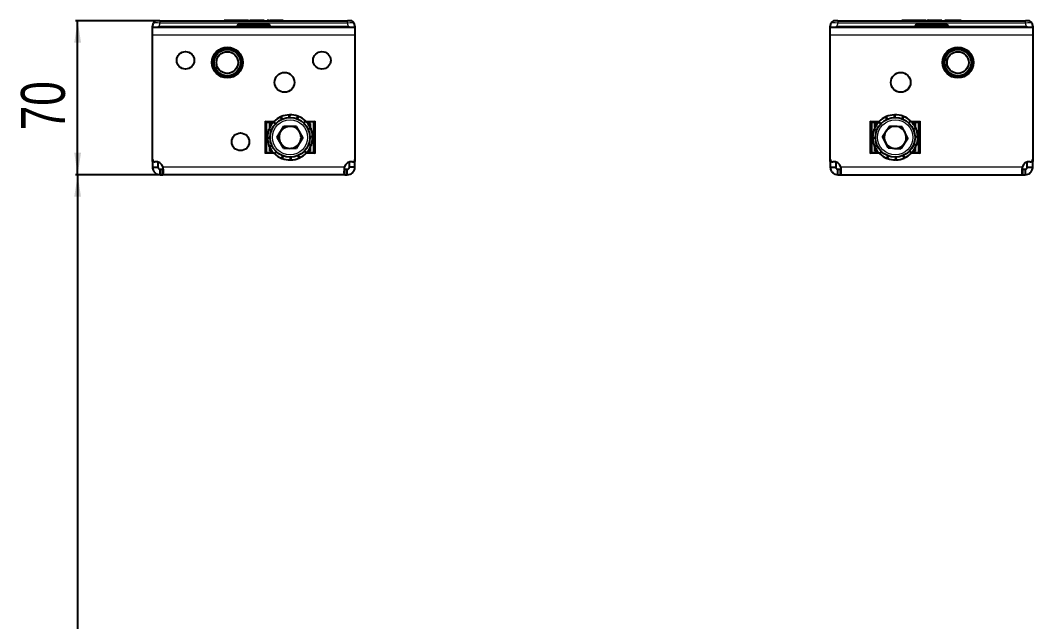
# Model space of a CAD drawing. Header units: millimetres. Extents: x 0 to 2072, y -808 to 616.
# Drawn here: x 3.3 to 463.4, y -125.1 to 148.2 of the extents above; entities that cross this region are included whole.
import ezdxf

# ---------------------------------------------------------------- set-up
doc = ezdxf.new("R2010")
doc.units = ezdxf.units.MM
doc.layers.add('FORMAT', color=7, linetype='Continuous')
doc.styles.add('SLDTEXTSTYLE0', font='TXT', dxfattribs={"width": 0.75})
doc.dimstyles.new('SLDDIMSTYLE0', dxfattribs={"dimtxt": 20, "dimasz": 10, "dimexe": 0, "dimexo": 0.0625, "dimgap": 5, "dimtad": 2, "dimdec": 1, "dimrnd": 1e-09, "dimzin": 12, "dimdsep": 46, "dimtxsty": 'SLDTEXTSTYLE0', "dimsah": 1, "dimcen": 0.09, "dimadec": 0, "dimazin": 3, "dimtfac": 1, "dimtofl": 0, "dimtmove": 0, "dimatfit": 3, "dimfxl": 0, "dimfrac": 2, "dimtolj": 1, "dimtzin": 12, "dimarcsym": 0})

# ---------------------------------------------------------------- blocks, each defined once
blk = doc.blocks.new('_D_5')
at = {"layer": 'FORMAT'}
for p, q in [((65.28, 147.96), (28.38, 147.96)), ((29.38, 77.96), (29.38, 147.96)), ((67.96, 77.96), (28.38, 77.96))]:
    blk.add_line(p, q, dxfattribs=at)
for points in [[(29.38, 147.96), (27.84, 137.96), (30.92, 137.96)], [(29.38, 77.96), (30.92, 87.96), (27.84, 87.96)]]:
    blk.add_solid(points, dxfattribs=at)
at = {"layer": 'FORMAT', "insert": (3.6, 98.18), "char_height": 20, "attachment_point": 1, "rotation": 90, "style": 'SLDTEXTSTYLE0'}
blk.add_mtext('70', dxfattribs=at)
blk = doc.blocks.new('_D_6')
at = {"layer": 'FORMAT'}
for p, q in [((67.96, 77.96), (28.38, 77.96)), ((29.38, 77.96), (29.38, -738.04)), ((67.96, -738.04), (28.38, -738.04))]:
    blk.add_line(p, q, dxfattribs=at)
for points in [[(29.38, 77.96), (27.84, 67.96), (30.92, 67.96)], [(29.38, -738.04), (30.92, -728.04), (27.84, -728.04)]]:
    blk.add_solid(points, dxfattribs=at)
at = {"layer": 'FORMAT', "insert": (3.6, -352.21), "char_height": 20, "attachment_point": 1, "rotation": 90, "style": 'SLDTEXTSTYLE0'}
blk.add_mtext('816', dxfattribs=at)

msp = doc.modelspace()

# ---------------------------------------------------------------- linework, layer by layer
at = {"color": 7, "linetype": 'Continuous', "lineweight": 25}
for p, q in [((66.74, 147.96), (65.29, 147.96)), ((66.74, 147.96), (152.04, 147.96)), ((95.96, 148.16), (95.96, 147.96)), ((101.61, 148.16), (101.67, 148.16)), ((101.67, 148.16), (101.67, 147.96)), ((101.67, 148.16), (102.8, 148.16)), ((102.8, 148.16), (102.8, 147.96)), ((102.8, 148.16), (105.47, 148.16)), ((105.47, 148.16), (105.47, 147.96)), ((105.47, 148.16), (106.96, 148.16)), ((106.96, 148.16), (106.96, 147.96)), ((107.77, 148.19), (107.77, 147.96)), ((111.24, 148.16), (114.07, 148.16)), ((114.07, 148.16), (114.07, 147.96)), ((115.21, 148.16), (115.21, 147.96)), ((115.46, 148.16), (115.46, 147.96)), ((116.7, 148.16), (116.7, 147.96)), ((117.13, 148.16), (122.38, 148.16)), ((122.81, 148.16), (122.81, 147.96)), ((153.48, 147.96), (152.04, 147.96)), ((374.74, 147.96), (373.29, 147.96)), ((374.74, 147.96), (460.04, 147.96)), ((403.96, 148.16), (403.96, 147.96)), ((409.61, 148.16), (409.67, 148.16)), ((409.67, 148.16), (409.67, 147.96)), ((409.67, 148.16), (410.8, 148.16)), ((410.8, 148.16), (410.8, 147.96)), ((410.8, 148.16), (413.47, 148.16)), ((413.47, 148.16), (413.47, 147.96)), ((413.47, 148.16), (414.96, 148.16)), ((414.96, 148.16), (414.96, 147.96)), ((415.77, 148.19), (415.77, 147.96)), ((419.24, 148.16), (422.07, 148.16)), ((422.07, 148.16), (422.07, 147.96)), ((423.21, 148.16), (423.21, 147.96)), ((423.46, 148.16), (423.46, 147.96)), ((424.7, 148.16), (424.7, 147.96)), ((425.13, 148.16), (430.38, 148.16)), ((430.81, 148.16), (430.81, 147.96)), ((461.48, 147.96), (460.04, 147.96)), ((63.39, 145.16), (63.84, 146.85)), ((63.39, 144.96), (63.39, 145.16)), ((63.39, 141.46), (63.39, 144.96)), ((155.39, 144.96), (63.39, 144.96)), ((101.89, 145.16), (66.28, 145.16)), ((101.89, 145.66), (101.89, 145.16)), ((101.89, 144.96), (101.89, 145.16)), ((116.39, 146.16), (102.39, 146.16)), ((116.89, 145.16), (116.89, 145.66)), ((152.49, 145.16), (116.89, 145.16)), ((116.89, 144.96), (116.89, 145.16)), ((154.93, 146.85), (155.39, 145.16)), ((155.39, 145.16), (155.39, 144.96)), ((155.39, 144.96), (155.39, 141.46)), ((371.39, 145.16), (371.84, 146.85)), ((371.39, 144.96), (371.39, 145.16)), ((371.39, 141.46), (371.39, 144.96)), ((463.39, 144.96), (371.39, 144.96)), ((409.89, 145.16), (374.28, 145.16)), ((409.89, 145.66), (409.89, 145.16)), ((409.89, 144.96), (409.89, 145.16)), ((424.39, 146.16), (410.39, 146.16)), ((424.89, 145.16), (424.89, 145.66)), ((460.49, 145.16), (424.89, 145.16)), ((424.89, 144.96), (424.89, 145.16)), ((462.93, 146.85), (463.39, 145.16)), ((463.39, 145.16), (463.39, 144.96)), ((463.39, 144.96), (463.39, 141.46)), ((63.39, 84.86), (63.39, 141.46)), ((155.39, 141.46), (155.39, 84.86)), ((371.39, 84.86), (371.39, 141.46)), ((463.39, 141.46), (463.39, 84.86)), ((114.89, 101.96), (114.54, 102.31)), ((118.4, 101.96), (114.89, 101.96)), ((114.89, 101.96), (114.89, 87.96)), ((115.24, 101.61), (114.89, 101.96)), ((117.8, 101.26), (116.64, 101.26)), ((116.64, 99.38), (116.64, 101.26)), ((119.28, 101.07), (118.36, 101.92)), ((118.54, 102.1), (119.37, 101.17)), ((118.89, 101.71), (118.89, 101.44)), ((122.12, 103.14), (121.6, 104.27)), ((121.83, 104.37), (122.24, 103.19)), ((125.54, 103.95), (125.49, 105.2)), ((125.74, 105.21), (125.66, 103.96)), ((129.01, 103.4), (129.44, 104.57)), ((129.67, 104.49), (129.12, 103.36)), ((132, 101.57), (132.85, 102.48)), ((133.03, 102.31), (132.09, 101.48)), ((136.89, 101.96), (133.37, 101.96)), ((135.14, 101.26), (133.97, 101.26)), ((135.14, 99.38), (135.14, 101.26)), ((137.24, 102.31), (136.89, 101.96)), ((136.89, 101.96), (136.89, 87.96)), ((389.54, 102.31), (389.89, 101.96)), ((389.89, 87.96), (389.89, 101.96)), ((389.89, 101.96), (393.4, 101.96)), ((389.89, 101.96), (390.24, 101.61)), ((391.64, 99.38), (391.64, 101.26)), ((392.8, 101.26), (391.64, 101.26)), ((394.28, 101.08), (393.37, 101.93)), ((393.54, 102.11), (394.37, 101.17)), ((393.89, 101.71), (393.89, 101.45)), ((397.13, 103.14), (396.61, 104.27)), ((396.83, 104.38), (397.24, 103.19)), ((400.54, 103.95), (400.5, 105.2)), ((400.75, 105.21), (400.67, 103.96)), ((404.01, 103.4), (404.44, 104.57)), ((404.68, 104.48), (404.13, 103.36)), ((407, 101.56), (407.85, 102.48)), ((408.03, 102.31), (407.09, 101.48)), ((411.89, 101.96), (408.37, 101.96)), ((410.14, 101.26), (408.97, 101.26)), ((410.14, 99.38), (410.14, 101.26)), ((411.54, 101.61), (411.89, 101.96)), ((411.89, 101.96), (412.24, 102.31)), ((411.89, 87.96), (411.89, 101.96)), ((117.44, 98.08), (116.27, 98.52)), ((116.36, 98.75), (117.49, 98.2)), ((120.11, 95.09), (123.12, 100.03)), ((128.89, 99.89), (123.12, 100.03)), ((131.66, 94.83), (128.89, 99.89)), ((134.06, 98.72), (135.2, 99.25)), ((135.3, 99.02), (134.11, 98.61)), ((392.45, 98.09), (391.27, 98.52)), ((391.36, 98.75), (392.49, 98.2)), ((395.12, 95.3), (398.3, 100.12)), ((404.06, 99.78), (398.3, 100.12)), ((406.65, 94.62), (404.06, 99.78)), ((409.06, 98.72), (410.2, 99.24)), ((410.3, 99.01), (409.12, 98.6)), ((115.64, 94.82), (116.89, 94.74)), ((116.89, 94.61), (115.64, 94.57)), ((122.88, 90.03), (120.11, 95.09)), ((131.66, 94.83), (128.66, 89.9)), ((134.88, 95.31), (136.13, 95.36)), ((136.13, 95.11), (134.88, 95.18)), ((390.64, 94.82), (391.89, 94.74)), ((391.89, 94.62), (390.64, 94.57)), ((397.71, 90.14), (395.12, 95.3)), ((406.65, 94.62), (403.47, 89.8)), ((409.88, 95.3), (411.13, 95.35)), ((411.13, 95.1), (409.88, 95.18)), ((114.89, 87.96), (114.54, 87.61)), ((115.24, 88.31), (114.89, 87.96)), ((114.89, 87.96), (118.4, 87.96)), ((116.47, 90.9), (117.66, 91.31)), ((117.71, 91.2), (116.57, 90.68)), ((116.64, 88.66), (116.64, 90.54)), ((116.64, 88.66), (117.8, 88.66)), ((118.74, 87.61), (119.68, 88.44)), ((119.77, 88.36), (118.92, 87.44)), ((122.88, 90.03), (128.66, 89.9)), ((133.24, 87.82), (132.4, 88.76)), ((132.49, 88.85), (133.41, 88)), ((132.89, 88.21), (132.89, 88.48)), ((136.89, 87.96), (133.37, 87.96)), ((133.97, 88.66), (135.14, 88.66)), ((135.41, 91.17), (134.28, 91.72)), ((134.33, 91.84), (135.5, 91.41)), ((135.14, 88.66), (135.14, 90.54)), ((136.89, 87.96), (136.54, 88.31)), ((137.24, 87.61), (136.89, 87.96)), ((389.54, 87.61), (389.89, 87.96)), ((389.89, 87.96), (390.24, 88.31)), ((393.4, 87.96), (389.89, 87.96)), ((391.47, 90.91), (392.66, 91.32)), ((392.71, 91.2), (391.57, 90.68)), ((391.64, 88.66), (391.64, 90.54)), ((391.64, 88.66), (392.8, 88.66)), ((393.74, 87.61), (394.68, 88.44)), ((394.77, 88.36), (393.92, 87.44)), ((397.71, 90.14), (403.47, 89.8)), ((408.23, 87.81), (407.4, 88.75)), ((407.49, 88.84), (408.4, 87.99)), ((407.89, 88.21), (407.89, 88.47)), ((408.03, 88.24), (408.33, 88.06)), ((408.37, 87.96), (411.89, 87.96)), ((408.97, 88.66), (410.14, 88.66)), ((410.41, 91.17), (409.28, 91.72)), ((409.33, 91.84), (410.5, 91.4)), ((410.14, 88.66), (410.14, 90.54)), ((411.54, 88.31), (411.89, 87.96)), ((411.89, 87.96), (412.24, 87.61)), ((63.39, 83.96), (63.39, 84.86)), ((63.39, 83.96), (63.39, 81.46)), ((65.89, 83.74), (65.89, 81.46)), ((122.1, 85.44), (122.65, 86.56)), ((122.77, 86.52), (122.33, 85.35)), ((126.03, 84.71), (126.11, 85.96)), ((126.23, 85.97), (126.28, 84.72)), ((129.94, 85.55), (129.53, 86.73)), ((129.65, 86.78), (130.17, 85.65)), ((152.89, 81.46), (152.89, 83.74)), ((155.39, 84.86), (155.39, 83.96)), ((155.39, 81.46), (155.39, 83.96)), ((371.39, 83.96), (371.39, 84.86)), ((371.39, 83.96), (371.39, 81.46)), ((373.89, 83.74), (373.89, 81.46)), ((397.09, 85.44), (397.64, 86.57)), ((397.76, 86.52), (397.33, 85.35)), ((401.03, 84.71), (401.1, 85.96)), ((401.23, 85.97), (401.28, 84.72)), ((404.94, 85.55), (404.53, 86.73)), ((404.64, 86.78), (405.17, 85.65)), ((460.89, 81.46), (460.89, 83.74)), ((463.39, 84.86), (463.39, 83.96)), ((463.39, 81.46), (463.39, 83.96)), ((63.39, 81.46), (65.89, 81.46)), ((66.89, 80.46), (67.97, 80.46)), ((66.89, 77.96), (66.89, 80.46)), ((67.97, 77.96), (67.97, 80.46)), ((150.8, 77.96), (150.8, 80.46)), ((150.8, 80.46), (151.89, 80.46)), ((151.89, 77.96), (151.89, 80.46)), ((155.39, 81.46), (152.89, 81.46)), ((371.39, 81.46), (373.89, 81.46)), ((374.89, 80.46), (375.97, 80.46)), ((374.89, 77.96), (374.89, 80.46)), ((375.97, 77.96), (375.97, 80.46)), ((458.8, 80.46), (458.8, 77.96)), ((458.8, 80.46), (459.89, 80.46)), ((459.89, 80.46), (459.89, 77.96)), ((460.89, 81.46), (463.39, 81.46)), ((66.89, 77.96), (67.97, 77.96)), ((150.8, 77.96), (67.97, 77.96)), ((150.8, 77.96), (151.89, 77.96)), ((374.89, 77.96), (375.97, 77.96)), ((375.97, 77.96), (458.8, 77.96)), ((458.8, 77.96), (459.89, 77.96))]:
    msp.add_line(p, q, dxfattribs=at)
at = {"color": 8, "linetype": 'Continuous', "lineweight": 18}
for p, q in [((66.74, 147.96), (66.74, 146.85)), ((98.07, 148.16), (98.07, 147.96)), ((108.88, 148.16), (108.88, 147.96)), ((111.24, 148.16), (111.24, 147.96)), ((117.13, 148.16), (117.13, 147.96)), ((122.38, 148.16), (122.38, 147.96)), ((152.04, 146.85), (152.04, 147.96)), ((374.74, 147.96), (374.74, 146.85)), ((406.07, 148.16), (406.07, 147.96)), ((416.88, 148.16), (416.88, 147.96)), ((419.24, 148.16), (419.24, 147.96)), ((425.13, 148.16), (425.13, 147.96)), ((430.38, 148.16), (430.38, 147.96)), ((460.04, 146.85), (460.04, 147.96)), ((66.74, 146.85), (66.28, 145.16)), ((152.04, 146.85), (66.74, 146.85)), ((102.39, 145.66), (101.89, 145.66)), ((102.39, 145.66), (102.39, 146.16)), ((102.39, 145.66), (102.39, 144.96)), ((116.39, 145.66), (102.39, 145.66)), ((116.39, 145.66), (116.39, 146.16)), ((116.39, 144.96), (116.39, 145.66)), ((116.39, 145.66), (116.89, 145.66)), ((152.49, 145.16), (152.04, 146.85)), ((374.74, 146.85), (374.28, 145.16)), ((460.04, 146.85), (374.74, 146.85)), ((410.39, 145.66), (409.89, 145.66)), ((410.39, 145.66), (410.39, 146.16)), ((410.39, 145.66), (410.39, 144.96)), ((424.39, 145.66), (410.39, 145.66)), ((424.39, 145.66), (424.39, 146.16)), ((424.39, 145.66), (424.89, 145.66)), ((424.39, 144.96), (424.39, 145.66)), ((460.49, 145.16), (460.04, 146.85)), ((155.39, 141.46), (63.39, 141.46)), ((463.39, 141.46), (371.39, 141.46)), ((114.54, 87.61), (114.54, 102.31)), ((114.54, 102.31), (118.74, 102.31)), ((118.09, 101.61), (115.24, 101.61)), ((115.24, 101.61), (115.24, 88.31)), ((132.69, 102.31), (133.03, 102.31)), ((133.03, 102.31), (137.24, 102.31)), ((136.54, 88.31), (136.54, 101.96)), ((137.24, 102.31), (137.24, 87.61)), ((389.54, 87.61), (389.54, 102.31)), ((389.54, 102.31), (393.74, 102.31)), ((393.09, 101.61), (390.24, 101.61)), ((390.24, 101.61), (390.24, 88.31)), ((407.7, 102.31), (412.24, 102.31)), ((411.54, 101.61), (408.69, 101.61)), ((411.54, 88.31), (411.54, 101.61)), ((412.24, 102.31), (412.24, 87.61)), ((118.74, 87.61), (114.54, 87.61)), ((115.24, 88.31), (118.09, 88.31)), ((119.08, 87.61), (118.74, 87.61)), ((137.24, 87.61), (133.03, 87.61)), ((133.69, 88.31), (136.54, 88.31)), ((394.08, 87.61), (389.54, 87.61)), ((390.24, 88.31), (393.09, 88.31)), ((412.24, 87.61), (408.03, 87.61)), ((408.69, 88.31), (411.54, 88.31)), ((63.95, 83.96), (63.39, 83.96)), ((155.39, 83.96), (154.83, 83.96)), ((371.95, 83.96), (371.39, 83.96)), ((463.39, 83.96), (462.83, 83.96)), ((150.55, 81.46), (68.22, 81.46)), ((458.55, 81.46), (376.22, 81.46))]:
    msp.add_line(p, q, dxfattribs=at)
at = {"color": 7, "linetype": 'Continuous', "lineweight": 25}
for centre, radius in [((78.39, 129.96), 4), ((97.39, 128.96), 7), ((97.39, 128.96), 6.5), ((97.39, 128.96), 6), ((97.39, 128.96), 4.93), ((140.39, 129.96), 4), ((429.39, 128.96), 7), ((429.39, 128.96), 6.5), ((429.39, 128.96), 6), ((429.39, 128.96), 4.93), ((123.39, 119.96), 4.5), ((403.39, 119.96), 4.5), ((125.89, 94.96), 9), ((400.89, 94.96), 9), ((103.39, 92.96), 4)]:
    msp.add_circle(centre, radius, dxfattribs=at)
at = {"color": 8, "linetype": 'Continuous', "lineweight": 18}
for centre, radius in [((97.39, 128.96), 6.25), ((429.39, 128.96), 6.25), ((125.89, 94.96), 8), ((400.89, 94.96), 8)]:
    msp.add_circle(centre, radius, dxfattribs=at)
at = {"color": 7, "linetype": 'Continuous', "lineweight": 25}
for centre, radius, start, end in [((65.29, 146.46), 1.5, 90, 165), ((153.48, 146.46), 1.5, 15, 90), ((373.29, 146.46), 1.5, 90, 165), ((461.48, 146.46), 1.5, 15, 90), ((102.39, 145.66), 0.5, 90, 180), ((116.39, 145.66), 0.5, 0, 90), ((410.39, 145.66), 0.5, 90, 180), ((424.39, 145.66), 0.5, 0, 90), ((125.89, 94.96), 10.25, 137.2104, 158.3145), ((125.89, 94.96), 10.25, 114.7104, 135.8145), ((125.89, 94.96), 10.25, 92.2104, 113.3145), ((125.89, 94.96), 10.25, 69.7104, 90.8145), ((125.89, 94.96), 10.25, 47.2104, 68.3145), ((125.89, 94.96), 10.25, 24.7104, 45.8145), ((400.89, 94.96), 10.25, 137.1828, 158.2869), ((400.89, 94.96), 10.25, 114.6828, 135.7869), ((400.89, 94.96), 10.25, 92.1828, 113.2869), ((400.89, 94.96), 10.25, 69.6828, 90.7869), ((400.89, 94.96), 10.25, 47.1828, 68.2869), ((400.89, 94.96), 10.25, 24.6828, 45.7869), ((125.89, 94.96), 10.25, 159.7104, 180.8145), ((125.89, 94.96), 5, 148.6784, 208.6784), ((125.89, 94.96), 5, 88.6784, 148.6784), ((125.89, 94.96), 5, 28.6784, 88.6784), ((125.89, 94.96), 5, 328.6784, 28.6784), ((125.89, 94.96), 10.25, 2.2104, 23.3145), ((400.89, 94.96), 10.25, 159.6828, 180.7869), ((400.89, 94.96), 5, 146.6352, 206.6352), ((400.89, 94.96), 5, 86.6352, 146.6352), ((400.89, 94.96), 5, 26.6352, 86.6352), ((400.89, 94.96), 5, 326.6352, 26.6352), ((400.89, 94.96), 10.25, 2.1828, 23.2869), ((125.89, 94.96), 10.25, 182.2104, 203.3145), ((125.89, 94.96), 5, 208.6784, 268.6784), ((125.89, 94.96), 5, 268.6784, 328.6784), ((125.89, 94.96), 10.25, 339.7104, 0.8145), ((400.89, 94.96), 10.25, 182.1828, 203.2869), ((400.89, 94.96), 5, 206.6352, 266.6352), ((400.89, 94.96), 5, 266.6352, 326.6352), ((400.89, 94.96), 10.25, 339.6828, 0.7869), ((125.89, 94.96), 10.25, 204.7104, 225.8145), ((125.89, 94.96), 10.25, 227.2104, 248.3145), ((125.89, 94.96), 10.25, 294.7104, 315.8145), ((125.89, 94.96), 10.25, 317.2104, 338.3145), ((400.89, 94.96), 10.25, 204.6828, 225.7869), ((400.89, 94.96), 10.25, 227.1828, 248.2869), ((400.89, 94.96), 10.25, 294.6828, 315.7869), ((400.89, 94.96), 10.25, 317.1828, 338.2869), ((64.39, 84.86), 1, 180, 276.3794), ((64.89, 80.39), 3.5, 17.8253, 96.3794), ((125.89, 94.96), 10.25, 249.7104, 270.8145), ((125.89, 94.96), 10.25, 272.2104, 293.3145), ((153.89, 80.39), 3.5, 83.6206, 162.1747), ((154.39, 84.86), 1, 263.6206, 0), ((372.39, 84.86), 1, 180, 276.3794), ((372.89, 80.39), 3.5, 17.8253, 96.3794), ((400.89, 94.96), 10.25, 249.6828, 270.7869), ((400.89, 94.96), 10.25, 272.1828, 293.2869), ((461.89, 80.39), 3.5, 83.6206, 162.1747), ((462.39, 84.86), 1, 263.6206, 0)]:
    msp.add_arc(centre, radius, start, end, dxfattribs=at)
at = {"color": 8, "linetype": 'Continuous', "lineweight": 18}
for centre, major_axis, start_param, end_param in [((66.84, 146.46), (3, -0.38), 1.621093, 3.124852), ((151.93, 146.46), (3, 0.38), 0.016741, 1.520499), ((374.84, 146.46), (3, -0.38), 1.621093, 3.124852), ((459.93, 146.46), (3, 0.38), 0.016741, 1.520499)]:
    msp.add_ellipse(centre, major_axis=major_axis, ratio=0.123038, start_param=start_param, end_param=end_param, dxfattribs=at)
at = {"color": 7, "linetype": 'Continuous', "lineweight": 25}
for centre, major_axis, start_param, end_param in [((63.39, 133.57), (3.1, 11.57), 0.067037, 0.253072), ((155.39, 133.57), (-3.1, 11.57), 6.030113, 6.216148), ((371.39, 133.57), (3.1, 11.57), 0.067037, 0.253072), ((463.39, 133.57), (-3.1, 11.57), 6.030113, 6.216148)]:
    msp.add_ellipse(centre, major_axis=major_axis, ratio=0.250563, start_param=start_param, end_param=end_param, dxfattribs=at)
for points, knots in [([(95.96, 148.16), (96.33, 148.16), (97.02, 148.16), (97.74, 148.16), (98.07, 148.16)], [0, 0, 0, 0, 0.5368, 1, 1, 1, 1]), ([(98.07, 148.16), (98.57, 148.16), (99.51, 148.16), (100.7, 148.16), (101.42, 148.16), (101.6, 148.16), (101.61, 148.16)], [0, 0, 0, 0, 0.3819835, 0.7133523, 0.984017, 1, 1, 1, 1]), ([(107.79, 148.16), (107.78, 148.16), (107.76, 148.16), (107.91, 148.16), (108.28, 148.16), (108.67, 148.16), (108.88, 148.16)], [0, 0, 0, 0, 0.061615, 0.333035, 0.637399, 1, 1, 1, 1]), ([(108.88, 148.16), (109.04, 148.16), (109.4, 148.16), (110.2, 148.16), (110.83, 148.16), (111.24, 148.16)], [0, 0, 0, 0, 0.216742, 0.489643, 1, 1, 1, 1]), ([(115.46, 148.16), (115.52, 148.16), (115.62, 148.16), (115.93, 148.16), (116.21, 148.16), (116.41, 148.16), (116.48, 148.16)], [0, 0, 0, 0, 0.255277, 0.538303, 0.854078, 1, 1, 1, 1]), ([(115.64, 148.16), (115.75, 148.16), (116, 148.16), (116.3, 148.16), (116.48, 148.16), (116.48, 148.16)], [0, 0, 0, 0, 0.466249, 0.997338, 1, 1, 1, 1]), ([(116.7, 148.16), (116.71, 148.16), (116.72, 148.16), (116.84, 148.16), (116.98, 148.16), (117.08, 148.16), (117.13, 148.16)], [0, 0, 0, 0, 0.285248, 0.560563, 0.777151, 1, 1, 1, 1]), ([(122.38, 148.16), (122.44, 148.16), (122.57, 148.16), (122.71, 148.16), (122.8, 148.16), (122.81, 148.16), (122.81, 148.16)], [0, 0, 0, 0, 0.281303, 0.555629, 0.773878, 1, 1, 1, 1]), ([(403.96, 148.16), (404.33, 148.16), (405.02, 148.16), (405.74, 148.16), (406.07, 148.16)], [0, 0, 0, 0, 0.5368, 1, 1, 1, 1]), ([(406.07, 148.16), (406.57, 148.16), (407.51, 148.16), (408.7, 148.16), (409.42, 148.16), (409.6, 148.16), (409.61, 148.16)], [0, 0, 0, 0, 0.381983, 0.713352, 0.984017, 1, 1, 1, 1]), ([(415.79, 148.16), (415.78, 148.16), (415.76, 148.16), (415.91, 148.16), (416.28, 148.16), (416.67, 148.16), (416.88, 148.16)], [0, 0, 0, 0, 0.061615, 0.333035, 0.637399, 1, 1, 1, 1]), ([(416.88, 148.16), (417.04, 148.16), (417.4, 148.16), (418.2, 148.16), (418.83, 148.16), (419.24, 148.16)], [0, 0, 0, 0, 0.216742, 0.489643, 1, 1, 1, 1]), ([(423.46, 148.16), (423.52, 148.16), (423.62, 148.16), (423.93, 148.16), (424.21, 148.16), (424.41, 148.16), (424.48, 148.16)], [0, 0, 0, 0, 0.255277, 0.538303, 0.854078, 1, 1, 1, 1]), ([(423.64, 148.16), (423.75, 148.16), (424, 148.16), (424.3, 148.16), (424.48, 148.16), (424.48, 148.16)], [0, 0, 0, 0, 0.466249, 0.997338, 1, 1, 1, 1]), ([(424.7, 148.16), (424.71, 148.16), (424.72, 148.16), (424.84, 148.16), (424.98, 148.16), (425.08, 148.16), (425.13, 148.16)], [0, 0, 0, 0, 0.285248, 0.560563, 0.777151, 1, 1, 1, 1]), ([(430.38, 148.16), (430.44, 148.16), (430.57, 148.16), (430.71, 148.16), (430.8, 148.16), (430.81, 148.16), (430.81, 148.16)], [0, 0, 0, 0, 0.281303, 0.555629, 0.773878, 1, 1, 1, 1]), ([(118.36, 101.92), (118.39, 101.95), (118.43, 102), (118.49, 102.06), (118.52, 102.09), (118.54, 102.1)], [0, 0, 0, 0, 0.499981, 0.749988, 1, 1, 1, 1]), ([(121.6, 104.27), (121.64, 104.29), (121.7, 104.32), (121.77, 104.35), (121.81, 104.37), (121.83, 104.37)], [0, 0, 0, 0, 0.499981, 0.749988, 1, 1, 1, 1]), ([(125.49, 105.2), (125.53, 105.2), (125.59, 105.21), (125.68, 105.21), (125.72, 105.21), (125.74, 105.21)], [0, 0, 0, 0, 0.499981, 0.749988, 1, 1, 1, 1]), ([(129.44, 104.57), (129.48, 104.56), (129.54, 104.54), (129.62, 104.51), (129.65, 104.49), (129.67, 104.49)], [0, 0, 0, 0, 0.499981, 0.749988, 1, 1, 1, 1]), ([(132.85, 102.48), (132.88, 102.45), (132.92, 102.41), (132.99, 102.35), (133.02, 102.33), (133.03, 102.31)], [0, 0, 0, 0, 0.499981, 0.749988, 1, 1, 1, 1]), ([(393.37, 101.93), (393.4, 101.96), (393.44, 102), (393.5, 102.06), (393.52, 102.09), (393.54, 102.11)], [0, 0, 0, 0, 0.499981, 0.749988, 1, 1, 1, 1]), ([(396.61, 104.27), (396.64, 104.29), (396.7, 104.32), (396.78, 104.35), (396.81, 104.37), (396.83, 104.38)], [0, 0, 0, 0, 0.499981, 0.749988, 1, 1, 1, 1]), ([(400.5, 105.2), (400.54, 105.2), (400.6, 105.21), (400.68, 105.21), (400.72, 105.21), (400.75, 105.21)], [0, 0, 0, 0, 0.499981, 0.749988, 1, 1, 1, 1]), ([(404.44, 104.57), (404.48, 104.56), (404.54, 104.54), (404.62, 104.51), (404.66, 104.49), (404.68, 104.48)], [0, 0, 0, 0, 0.499981, 0.749988, 1, 1, 1, 1]), ([(407.85, 102.48), (407.88, 102.45), (407.93, 102.41), (407.99, 102.35), (408.02, 102.32), (408.03, 102.31)], [0, 0, 0, 0, 0.499981, 0.749988, 1, 1, 1, 1]), ([(116.27, 98.52), (116.29, 98.55), (116.31, 98.61), (116.34, 98.69), (116.35, 98.73), (116.36, 98.75)], [0, 0, 0, 0, 0.499981, 0.749988, 1, 1, 1, 1]), ([(135.2, 99.25), (135.21, 99.21), (135.24, 99.15), (135.27, 99.07), (135.29, 99.04), (135.3, 99.02)], [0, 0, 0, 0, 0.4999808, 0.7499881, 1, 1, 1, 1]), ([(391.27, 98.52), (391.29, 98.56), (391.31, 98.62), (391.34, 98.69), (391.36, 98.73), (391.36, 98.75)], [0, 0, 0, 0, 0.499981, 0.749988, 1, 1, 1, 1]), ([(410.2, 99.24), (410.22, 99.2), (410.24, 99.15), (410.28, 99.07), (410.29, 99.03), (410.3, 99.01)], [0, 0, 0, 0, 0.4999808, 0.7499881, 1, 1, 1, 1]), ([(115.64, 94.57), (115.64, 94.61), (115.64, 94.67), (115.64, 94.75), (115.64, 94.79), (115.64, 94.82)], [0, 0, 0, 0, 0.499981, 0.749988, 1, 1, 1, 1]), ([(136.13, 95.36), (136.13, 95.31), (136.13, 95.25), (136.13, 95.17), (136.13, 95.13), (136.13, 95.11)], [0, 0, 0, 0, 0.499981, 0.749988, 1, 1, 1, 1]), ([(390.64, 94.57), (390.64, 94.61), (390.64, 94.67), (390.64, 94.76), (390.64, 94.8), (390.64, 94.82)], [0, 0, 0, 0, 0.499981, 0.749988, 1, 1, 1, 1]), ([(411.13, 95.35), (411.13, 95.31), (411.13, 95.25), (411.13, 95.16), (411.13, 95.12), (411.13, 95.1)], [0, 0, 0, 0, 0.499981, 0.749988, 1, 1, 1, 1]), ([(116.57, 90.68), (116.56, 90.71), (116.53, 90.77), (116.5, 90.85), (116.48, 90.88), (116.47, 90.9)], [0, 0, 0, 0, 0.499981, 0.749988, 1, 1, 1, 1]), ([(118.92, 87.44), (118.89, 87.47), (118.85, 87.51), (118.79, 87.57), (118.76, 87.6), (118.74, 87.61)], [0, 0, 0, 0, 0.499981, 0.749988, 1, 1, 1, 1]), ([(133.41, 88), (133.38, 87.97), (133.34, 87.92), (133.28, 87.86), (133.25, 87.83), (133.24, 87.82)], [0, 0, 0, 0, 0.4999808, 0.7499881, 1, 1, 1, 1]), ([(135.5, 91.41), (135.49, 91.37), (135.46, 91.31), (135.43, 91.23), (135.42, 91.19), (135.41, 91.17)], [0, 0, 0, 0, 0.499981, 0.749988, 1, 1, 1, 1]), ([(391.57, 90.68), (391.56, 90.72), (391.53, 90.78), (391.5, 90.85), (391.48, 90.89), (391.47, 90.91)], [0, 0, 0, 0, 0.499981, 0.749988, 1, 1, 1, 1]), ([(393.92, 87.44), (393.89, 87.47), (393.84, 87.51), (393.78, 87.57), (393.75, 87.6), (393.74, 87.61)], [0, 0, 0, 0, 0.499981, 0.749988, 1, 1, 1, 1]), ([(408.4, 87.99), (408.38, 87.96), (408.33, 87.92), (408.28, 87.86), (408.25, 87.83), (408.23, 87.81)], [0, 0, 0, 0, 0.499981, 0.749988, 1, 1, 1, 1]), ([(410.5, 91.4), (410.48, 91.36), (410.46, 91.3), (410.43, 91.23), (410.42, 91.19), (410.41, 91.17)], [0, 0, 0, 0, 0.499981, 0.749988, 1, 1, 1, 1]), ([(122.33, 85.35), (122.29, 85.36), (122.23, 85.38), (122.16, 85.41), (122.12, 85.43), (122.1, 85.44)], [0, 0, 0, 0, 0.499981, 0.749988, 1, 1, 1, 1]), ([(126.28, 84.72), (126.24, 84.72), (126.18, 84.71), (126.09, 84.71), (126.05, 84.71), (126.03, 84.71)], [0, 0, 0, 0, 0.499981, 0.749988, 1, 1, 1, 1]), ([(130.17, 85.65), (130.13, 85.63), (130.08, 85.61), (130, 85.57), (129.96, 85.56), (129.94, 85.55)], [0, 0, 0, 0, 0.499981, 0.749988, 1, 1, 1, 1]), ([(397.33, 85.35), (397.29, 85.36), (397.23, 85.38), (397.15, 85.41), (397.11, 85.43), (397.09, 85.44)], [0, 0, 0, 0, 0.499981, 0.749988, 1, 1, 1, 1]), ([(401.28, 84.72), (401.23, 84.72), (401.17, 84.71), (401.09, 84.71), (401.05, 84.71), (401.03, 84.71)], [0, 0, 0, 0, 0.499981, 0.749988, 1, 1, 1, 1]), ([(405.17, 85.65), (405.13, 85.63), (405.07, 85.6), (405, 85.57), (404.96, 85.55), (404.94, 85.55)], [0, 0, 0, 0, 0.499981, 0.749988, 1, 1, 1, 1]), ([(63.39, 81.46), (63.41, 81.14), (63.46, 80.55), (63.86, 79.61), (64.57, 78.74), (65.67, 78.08), (66.47, 78), (66.89, 77.96)], [0, 0, 0, 0, 0.17084, 0.319217, 0.548103, 0.767822, 1, 1, 1, 1]), ([(65.89, 81.46), (65.89, 81.37), (65.91, 81.2), (66, 80.98), (66.11, 80.82), (66.24, 80.69), (66.38, 80.59), (66.61, 80.48), (66.77, 80.47), (66.89, 80.46)], [0, 0, 0, 0, 0.154359, 0.287283, 0.400435, 0.496544, 0.604314, 0.723151, 1, 1, 1, 1]), ([(67.97, 77.96), (68.03, 77.98), (68.13, 78.01), (68.27, 78.29), (68.37, 78.75), (68.39, 79.38), (68.37, 80), (68.32, 80.7), (68.25, 81.2), (68.22, 81.46)], [0, 0, 0, 0, 0.144067, 0.271276, 0.474907, 0.597997, 0.726338, 0.860245, 1, 1, 1, 1]), ([(150.55, 81.46), (150.52, 81.17), (150.47, 80.61), (150.4, 79.71), (150.38, 78.83), (150.51, 78.1), (150.7, 78.01), (150.8, 77.96)], [0, 0, 0, 0, 0.16069, 0.301312, 0.521951, 0.753573, 1, 1, 1, 1]), ([(151.89, 80.46), (152.01, 80.47), (152.23, 80.49), (152.49, 80.65), (152.67, 80.83), (152.79, 81.01), (152.87, 81.23), (152.88, 81.38), (152.89, 81.46)], [0, 0, 0, 0, 0.296302, 0.497469, 0.6154973, 0.73607, 0.8631142, 1, 1, 1, 1]), ([(151.89, 77.96), (152.34, 78.01), (153.15, 78.1), (154.06, 78.67), (154.65, 79.27), (155.05, 79.9), (155.33, 80.65), (155.37, 81.18), (155.39, 81.46)], [0, 0, 0, 0, 0.254149, 0.448213, 0.574908, 0.708872, 0.850468, 1, 1, 1, 1]), ([(371.39, 81.46), (371.41, 81.14), (371.46, 80.55), (371.86, 79.61), (372.57, 78.74), (373.67, 78.08), (374.47, 78), (374.89, 77.96)], [0, 0, 0, 0, 0.17084, 0.319217, 0.548103, 0.767822, 1, 1, 1, 1]), ([(373.89, 81.46), (373.89, 81.37), (373.91, 81.2), (374, 80.98), (374.11, 80.82), (374.24, 80.69), (374.38, 80.59), (374.61, 80.48), (374.77, 80.47), (374.89, 80.46)], [0, 0, 0, 0, 0.154359, 0.287283, 0.400435, 0.496544, 0.604314, 0.723151, 1, 1, 1, 1]), ([(375.97, 77.96), (376.03, 77.98), (376.13, 78.01), (376.27, 78.29), (376.37, 78.75), (376.39, 79.38), (376.37, 80), (376.32, 80.7), (376.25, 81.2), (376.22, 81.46)], [0, 0, 0, 0, 0.144067, 0.271276, 0.474907, 0.597997, 0.726338, 0.860245, 1, 1, 1, 1]), ([(458.55, 81.46), (458.52, 81.17), (458.47, 80.61), (458.4, 79.71), (458.38, 78.83), (458.51, 78.1), (458.7, 78.01), (458.8, 77.96)], [0, 0, 0, 0, 0.16069, 0.301312, 0.521951, 0.753573, 1, 1, 1, 1]), ([(459.89, 80.46), (460.01, 80.47), (460.23, 80.49), (460.49, 80.65), (460.67, 80.83), (460.79, 81.01), (460.87, 81.23), (460.88, 81.38), (460.89, 81.46)], [0, 0, 0, 0, 0.296302, 0.497469, 0.615497, 0.73607, 0.863114, 1, 1, 1, 1]), ([(459.89, 77.96), (460.34, 78.01), (461.15, 78.1), (462.06, 78.67), (462.65, 79.27), (463.05, 79.9), (463.33, 80.65), (463.37, 81.18), (463.39, 81.46)], [0, 0, 0, 0, 0.254149, 0.448213, 0.574908, 0.708872, 0.850468, 1, 1, 1, 1])]:
    msp.add_open_spline(points, degree=3, knots=knots, dxfattribs=at)
at = {"color": 8, "linetype": 'Continuous', "lineweight": 18}
for points, knots in [([(118.89, 101.71), (118.88, 101.71), (118.88, 101.71), (118.86, 101.7), (118.83, 101.68), (118.78, 101.66), (118.72, 101.64), (118.64, 101.62), (118.57, 101.61), (118.54, 101.61)], [0, 0, 0, 0, 0.114765, 0.239215, 0.374136, 0.520145, 0.663765, 0.791408, 1, 1, 1, 1]), ([(393.54, 101.61), (393.57, 101.61), (393.64, 101.62), (393.72, 101.64), (393.78, 101.66), (393.83, 101.68), (393.86, 101.7), (393.88, 101.71), (393.88, 101.71), (393.89, 101.71)], [0, 0, 0, 0, 0.208592, 0.336235, 0.479855, 0.625864, 0.760785, 0.885235, 1, 1, 1, 1]), ([(133.24, 88.31), (133.2, 88.31), (133.13, 88.3), (133.05, 88.28), (132.99, 88.26), (132.94, 88.24), (132.91, 88.22), (132.89, 88.21), (132.89, 88.21), (132.89, 88.21)], [0, 0, 0, 0, 0.208592, 0.336235, 0.479855, 0.625864, 0.760785, 0.885235, 1, 1, 1, 1]), ([(407.89, 88.21), (407.89, 88.21), (407.89, 88.21), (407.91, 88.22), (407.94, 88.24), (407.99, 88.26), (408.05, 88.28), (408.13, 88.3), (408.2, 88.31), (408.24, 88.31)], [0, 0, 0, 0, 0.114765, 0.239215, 0.374136, 0.520145, 0.663765, 0.791408, 1, 1, 1, 1])]:
    msp.add_open_spline(points, degree=3, knots=knots, dxfattribs=at)

# ---------------------------------------------------------------- dimensions: what is measured, and where the dimension line sits
at = {"layer": 'FORMAT'}
for base, p2, picture, middle in [((29.38, 147.96), (65.29, 147.96), '_D_5', (29.38, 112.96)), ((29.38, -738.04), (67.97, -738.04), '_D_6', (29.38, -330.04))]:
    dim = msp.add_linear_dim(base=base, p1=(67.97, 77.96), p2=p2, angle=90, dimstyle='SLDDIMSTYLE0', dxfattribs=at)
    dim.commit()
    dim.dimension.update_dxf_attribs({"geometry": picture, "text_midpoint": middle, "dimtype": 160})

doc.saveas('drawing.dxf')
